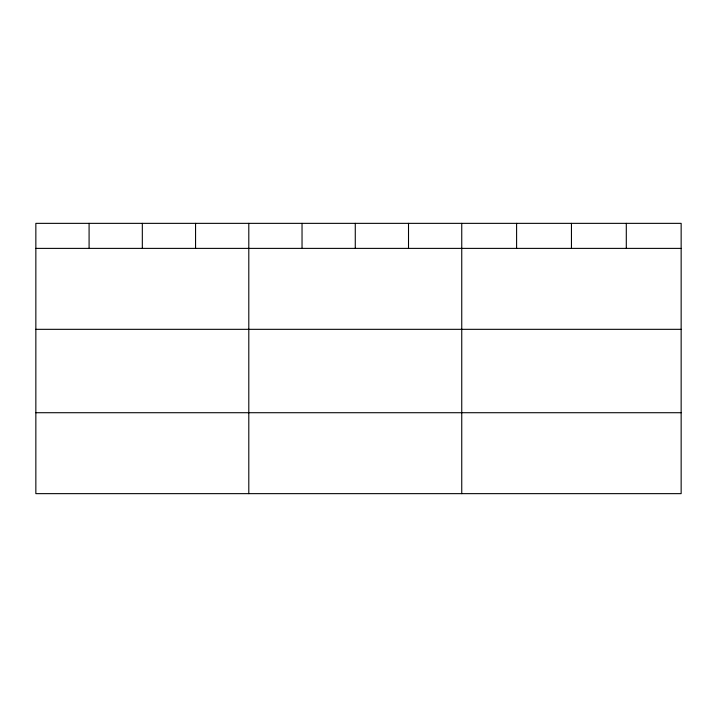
<?xml version="1.0" encoding="UTF-8"?>
<svg xmlns="http://www.w3.org/2000/svg" width="717" height="717" viewBox="0 0 717 717"><rect width="100%" height="100%" fill="white"/><g stroke="black" fill="none" stroke-linecap="round" stroke-linejoin="round"><path stroke-width="1.08" d="M681.15 248.387L681.15 493.646L35.85 493.646L35.85 223.354L681.15 223.354L681.15 248.387L35.85 248.387M35.85 329.327L681.15 329.327M35.85 412.714L681.15 412.714M626.299 223.354L626.299 248.387M571.449 223.354L571.449 248.387M516.598 223.354L516.598 248.387M461.748 223.354L461.748 493.646M408.511 223.354L408.511 248.387M355.273 223.354L355.273 248.387M302.036 223.354L302.036 248.387M248.799 223.354L248.799 493.646M195.562 223.354L195.562 248.387M142.325 223.354L142.325 248.387M89.087 223.354L89.087 248.387"/></g></svg>
